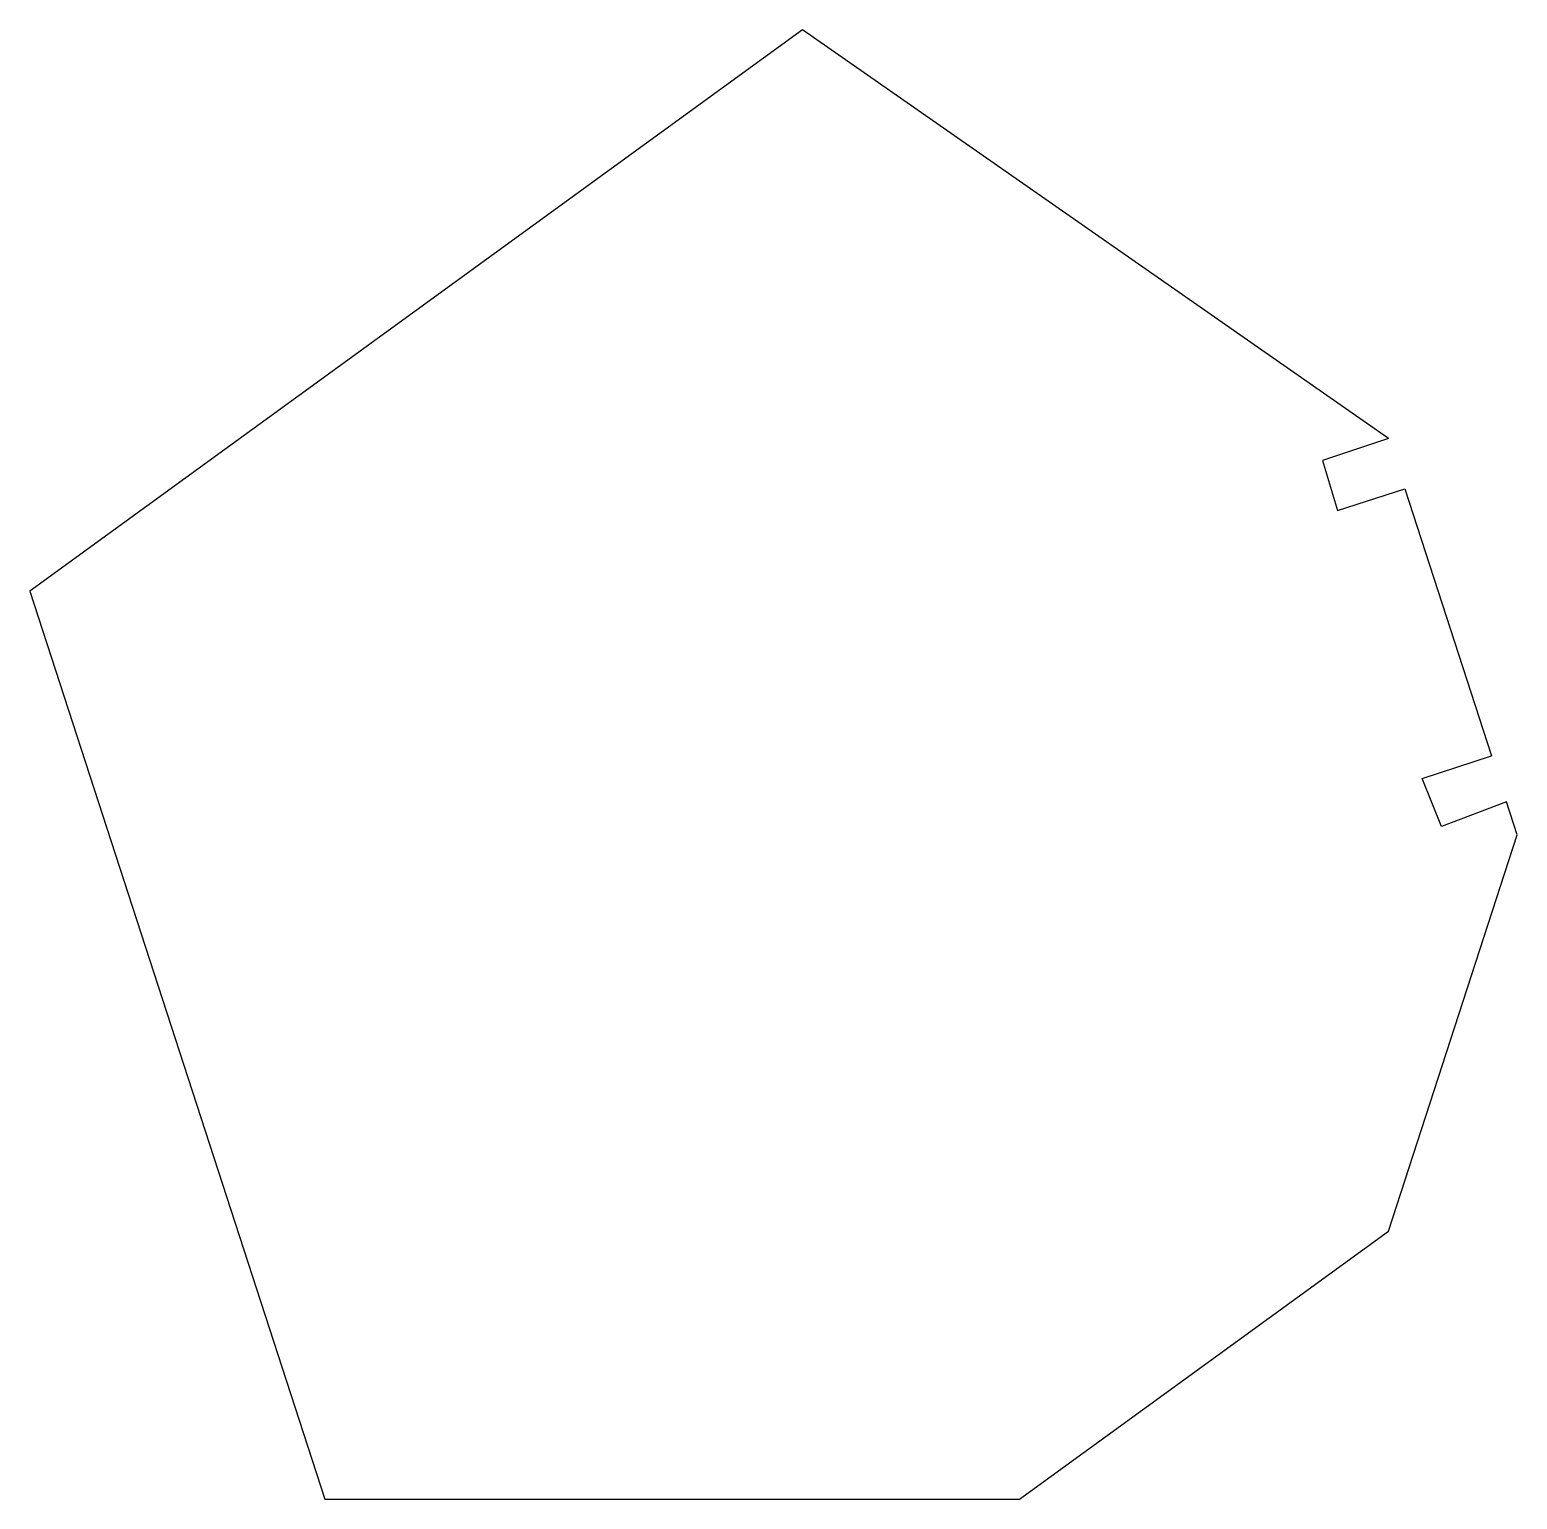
# Model space of a CAD drawing. Header units: millimetres. Extents: x 13 to 98.7, y 20 to 104.6.
import ezdxf

# ---------------------------------------------------------------- set-up
doc = ezdxf.new("R2010")
doc.units = ezdxf.units.MM
doc.layers.get('0').update_dxf_attribs({"lineweight": 25, "true_color": 0xffffff})

msp = doc.modelspace()

# ---------------------------------------------------------------- linework, layer by layer
for p, q in [((57.5, 104.636), (13.004, 72.308)), ((91.253, 81.092), (57.5, 104.636)), ((91.253, 81.092), (87.461, 79.819)), ((87.461, 79.819), (88.313, 76.943)), ((88.313, 76.943), (92.192, 78.203)), ((92.192, 78.203), (97.191, 62.819)), ((13.004, 72.308), (30, 20)), ((93.194, 61.52), (97.191, 62.819)), ((94.316, 58.738), (93.194, 61.52)), ((98.052, 60.169), (94.316, 58.738)), ((98.67, 58.267), (98.052, 60.169)), ((91.253, 35.441), (98.67, 58.267)), ((89.635, 34.266), (91.253, 35.441)), ((70, 20), (89.635, 34.266)), ((30, 20), (70, 20))]:
    msp.add_line(p, q)

doc.saveas('drawing.dxf')
